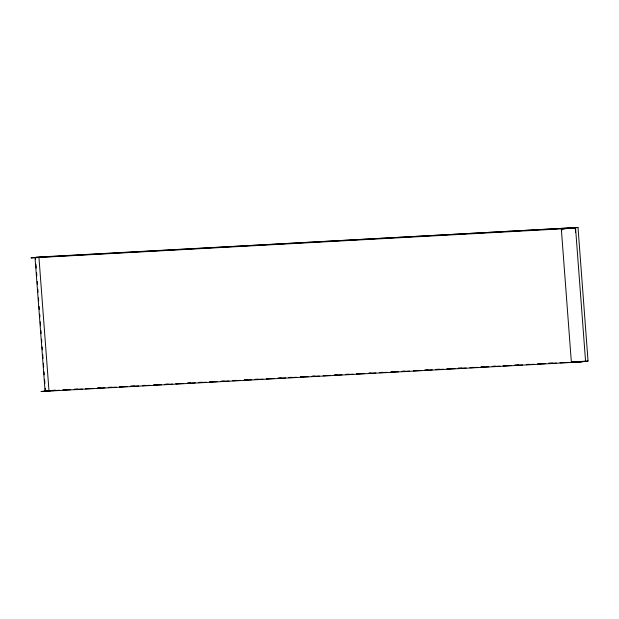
<?xml version="1.0" encoding="UTF-8"?>
<svg xmlns="http://www.w3.org/2000/svg" width="619" height="619" viewBox="0 0 619 619"><rect width="100%" height="100%" fill="white"/><g stroke="black" fill="none" stroke-linecap="round" stroke-linejoin="round"><path stroke-width="0.93" d="M46.41 391.177L45.079 391.162L35.028 257.566L37.016 257.287M35.577 259.462L35.438 257.535L36.003 257.419M45.079 391.162L47.059 390.875L40.993 391.518L579.384 362.014L588.05 361.07L578.007 227.483L39.616 256.986L30.95 257.93L569.341 228.426L578.007 227.483M46.108 391.177L45.481 391.131L46.046 391.007M35.917 257.403L36.622 257.334M45.961 390.991L46.673 390.922M36.676 257.303L45.148 256.815L38.355 257.519M45.226 256.676L40.893 257.148L572.397 227.784M52.669 390.55L55.269 390.264M50.951 390.868L48.398 391.115M52.646 390.682L55.199 390.403M571.623 362.432L577.566 361.782M582.44 361.38L579.964 361.651L585.257 361.357M574.718 227.815L575.531 227.746L585.574 361.341L584.762 361.411M574.184 227.877L575.02 227.8M584.228 361.465L585.063 361.395M574.463 227.862L572.993 227.985M583.655 361.519L584.506 361.45M573.859 227.916L571.67 228.109M583.044 361.581L583.91 361.511M582.394 361.635L583.268 361.573M572.552 228.04L570.973 228.171M581.721 361.697L582.595 361.635M581.017 361.759L581.891 361.697M570.246 228.225L571.113 228.163M580.289 361.821L581.156 361.759M569.511 228.287L570.362 228.233M579.554 361.883L580.405 361.821M569.588 228.295L566.424 228.535M578.796 361.937L579.632 361.883M578.038 361.999L578.85 361.945M578.061 362.007L576.475 362.123M577.279 362.053L575.685 362.185M565.642 228.589L566.47 228.519M564.868 228.643L565.712 228.573M574.912 362.239L575.763 362.169M564.11 228.697L564.969 228.628M574.153 362.285L575.02 362.216M563.367 228.744L564.242 228.674M573.411 362.332L574.285 362.27M562.656 228.79L563.538 228.721M572.707 362.378L573.581 362.308M561.975 228.829L562.849 228.767M572.018 362.417L572.9 362.355M562.199 228.806L561.325 228.868L571.376 362.455L572.242 362.394M575.206 227.769L561.572 228.837L561.719 230.763M52.46 390.419L55.447 390.256M62.991 389.846L66.063 389.676M74.582 389.212L77.638 389.042M85.36 388.616L89.221 388.407M97.748 387.943L100.649 387.78M108.371 387.355L111.412 387.192M119.954 386.72L122.988 386.558M130.578 386.14L134.571 385.923M142.285 385.498L145.179 385.343M153.752 384.871L156.762 384.709M165.335 384.237L168.337 384.074M175.958 383.656L178.953 383.486M187.542 383.022L190.528 382.852M199.132 382.387L202.103 382.217M209.748 381.799L213.617 381.59M221.339 381.165L224.302 381.002M232.922 380.53L235.878 380.368M244.513 379.896L247.453 379.733M255.129 379.315L258.069 379.153M266.719 378.681L269.644 378.519M278.302 378.047L281.227 377.884M288.926 377.466L291.835 377.304M300.509 376.824L303.418 376.669M312.1 376.19L314.994 376.035M323.683 375.555L326.577 375.4M334.291 374.975L337.2 374.82M345.874 374.34L348.783 374.186M356.482 373.76L360.374 373.551M369.025 373.071L370.99 372.963M379.64 372.491L382.581 372.329M391.216 371.857L394.164 371.694M401.832 371.276L404.787 371.114M413.415 370.642L416.37 370.479M424.99 370.007L427.961 369.845M435.683 369.419L439.544 369.21M447.181 368.792L450.168 368.63M457.89 368.204L461.751 367.988M470.339 367.524L473.342 367.353M480.948 366.935L483.957 366.773M492.531 366.301L495.548 366.139M503.146 365.721L507.131 365.504M514.853 365.078L518.583 364.877M526.297 364.452L529.338 364.289M537.88 363.817L540.921 363.655M548.488 363.237L552.512 363.02M560.071 362.602L563.128 362.432M571.646 361.968L574.718 361.798M580.328 361.496L588.05 361.07M51.903 390.69L59.625 390.264M62.991 390.078L70.721 389.653M74.11 389.467L82.304 389.018M85.693 388.833L93.415 388.415M97.284 388.198L105.006 387.78M108.379 387.595L116.101 387.169M119.49 386.983L127.212 386.558M130.586 386.372L138.795 385.923M142.656 385.714L149.899 385.32M153.76 385.103L161.482 384.685M164.871 384.5L172.593 384.074M175.966 383.888L183.688 383.463M187.549 383.254L195.279 382.828M198.66 382.643L206.382 382.225M209.756 382.039L217.486 381.613M220.867 381.428L229.069 380.979M232.93 380.77L240.18 380.368M244.041 380.159L251.763 379.733M255.144 379.548L262.866 379.13M266.247 378.944L273.969 378.519M277.83 378.31L285.56 377.884M288.934 377.698L296.656 377.273M300.524 377.064L308.247 376.638M311.628 376.453L319.35 376.035M323.211 375.818L330.453 375.423M334.314 375.215L342.044 374.789M345.417 374.603L353.139 374.178M356.521 373.992L364.73 373.543M368.591 373.334L375.834 372.932M379.695 372.723L386.937 372.329M390.798 372.112L398.52 371.694M401.909 371.508L409.631 371.083M413.492 370.874L421.214 370.448M424.595 370.263L432.317 369.837M435.699 369.651L443.421 369.233M446.802 369.048L455.011 368.599M457.905 368.437L466.107 367.988M469.968 367.779L477.698 367.353M481.079 367.168L488.809 366.742M492.175 366.556L499.904 366.139M503.286 365.953L511.487 365.504M514.876 365.318L522.598 364.893M526.46 364.684L534.189 364.258M537.555 364.073L545.285 363.647M548.674 363.461L556.396 363.043M560.257 362.827L567.979 362.409M571.352 362.223L578.107 361.852M37.782 257.55L38.626 257.496M48.669 391.084L47.307 391.169M37.264 257.574L38.076 257.519M48.127 391.115L46.835 391.185M37.581 257.543L35.445 257.558M37.125 257.566L35.035 257.589M46.41 391.2L47.168 391.154M46.046 391.208L46.765 391.169M575.353 229.688L575.569 232.574M38.958 257.489L49.009 391.084M35.941 264.267L36.235 268.112M36.591 272.917L36.807 275.795M37.241 281.568L37.457 284.446M37.821 289.251L38.038 292.137M38.471 297.901L38.688 300.788M39.121 306.552L39.337 309.438M39.701 314.243L39.918 317.121M40.281 321.926L40.568 325.772M40.931 330.577L41.148 333.463M41.581 339.227L41.798 342.114M42.154 346.919L42.371 349.805M42.734 354.61L43.021 358.455M43.384 363.26L43.678 367.098M44.034 371.911L44.251 374.789M44.614 379.594L44.901 383.44M45.264 388.245L45.481 391.131"/></g></svg>
